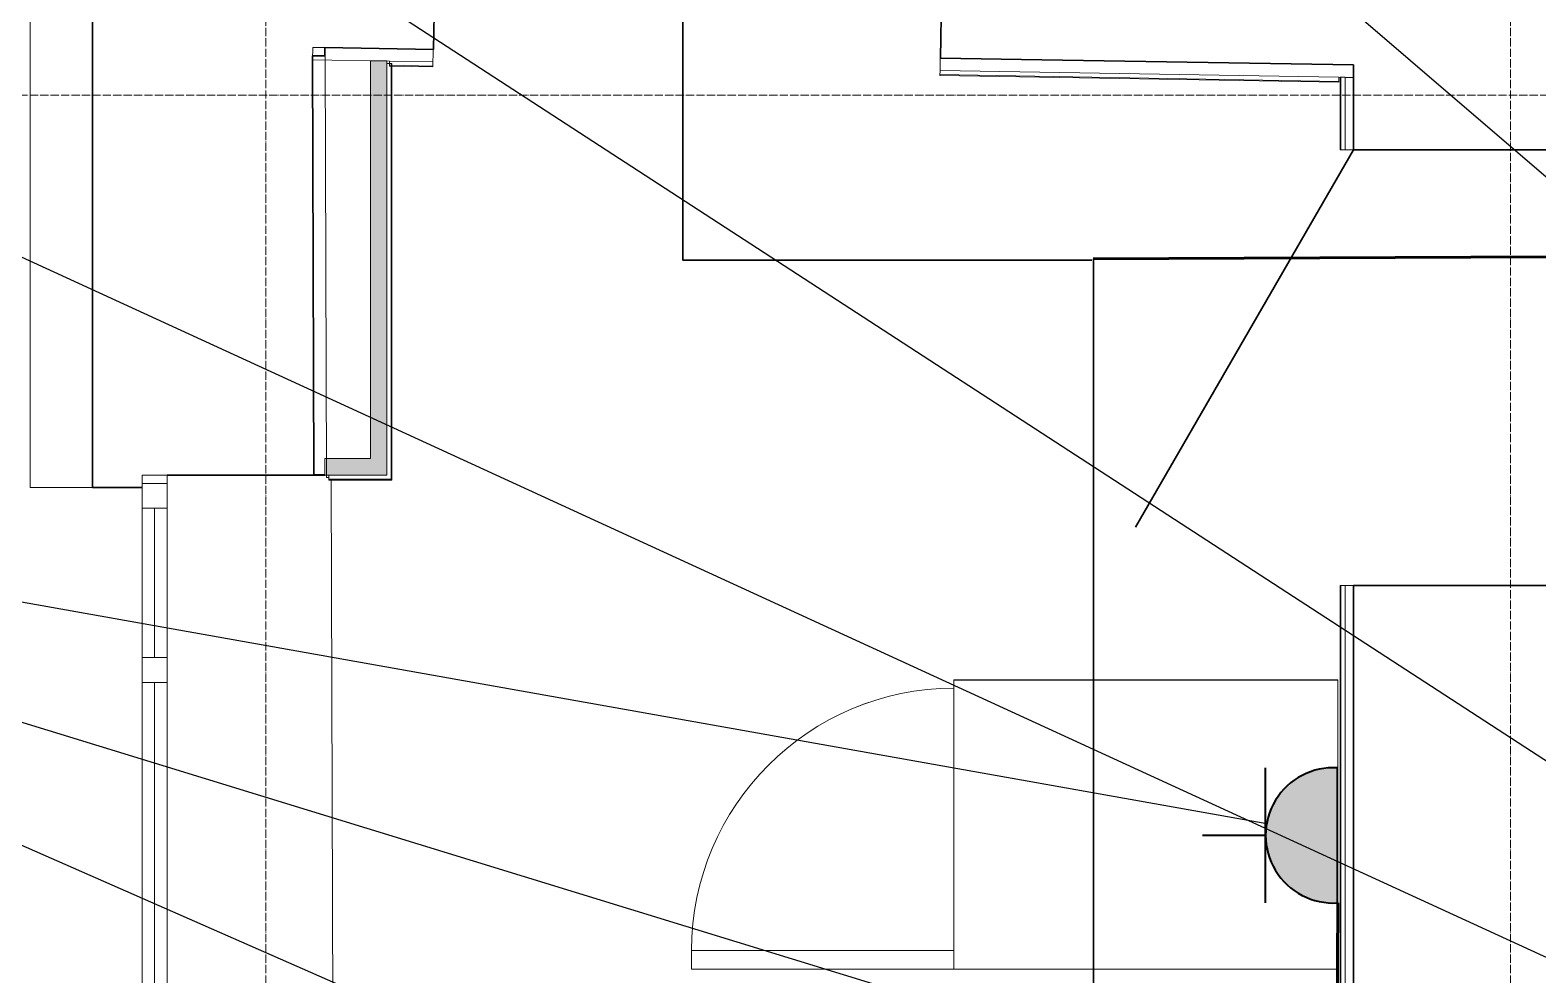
# Model space of a CAD drawing. Header units: millimetres. Extents: x -32 to 417638015, y -35 to 175284279.
# Drawn here: x 214976 to 218610, y 86192 to 88470 of the extents above; entities that cross this region are included whole.
import ezdxf
from ezdxf.enums import TextEntityAlignment as Align

# ---------------------------------------------------------------- set-up
doc = ezdxf.new("R2010")
doc.units = ezdxf.units.MM
doc.linetypes.add('ADSK_Линия сетки', pattern=[25, 20, -2.5, 0, -2.5])
for name, color, linetype, lineweight in [('.', 7, 'Continuous', 40), ('_ Окна', 7, 'Continuous', 9), ('_ЭМ_гофра', 5, 'Continuous', 60), ('_ЭМ_ТХ_пищеблок', 7, 'Continuous', 30), ('Атрибут', 7, 'Continuous', 5), ('Двери', 7, 'Continuous', 9), ('Оборудование пищеблок', 250, 'Continuous', 5), ('Окна', 7, 'Continuous', 9), ('Оси', 253, 'Continuous', 9), ('Примечания', 250, 'Continuous', 30), ('Стены внутренние', 7, 'Continuous', 18), ('Стены наружные', 7, 'Continuous', 18), ('Стены несущие', 7, 'Continuous', 30), ('Стены отделка', 7, 'Continuous', 30), ('Стены штриховка', 7, 'Continuous', 9), ('ШТРИХОВКА', 252, 'Continuous', 15), ('ЭМ', 5, 'Continuous', 40), ('ЭМ_Лоток 1_2', 162, 'Continuous', 30), ('ЭО', 94, 'Continuous', 30)]:
    doc.layers.add(name, color=color, linetype=linetype, lineweight=lineweight)
doc.layers.add('PDF __ЭМ_Надписи', color=7, linetype='Continuous')
doc.layers.add('ЭОМ_Лотки рабочие', color=5, linetype='Continuous')
doc.styles.add('ISOCPEUR', font='isocpeur.ttf', dxfattribs={"width": 0.85, "height": 275})
doc.linetypes.add('Cable in the tray', pattern='A,5,[130,ltypeshp.shx,S=1,R=0,X=0,Y=0],1.5,[130,ltypeshp.shx,S=1.5,R=90,X=0,Y=-1],1,[130,ltypeshp.shx,S=1,R=0,X=0.5,Y=0],5', length=12.5)

# ---------------------------------------------------------------- blocks, each defined once
blk = doc.blocks.new('A$Cf2563dd5')
at = {"layer": 'Оборудование пищеблок', "color": 0}
blk.add_lwpolyline([(0, 697), (925, 697), (925, 0), (0, 0)], close=True, dxfattribs=at)
blk.add_lwpolyline([(925, 0), (1557, 0), (1557, 45), (925, 45)], dxfattribs=at)
blk.add_arc((925, 45), 632, 0, 90, dxfattribs=at)
blk = doc.blocks.new('_ЭМ_ТХ_Пищеблок')
at = {"layer": 'Примечания', "color": 8, "lineweight": 13, "xscale": -1}
blk.add_blockref('A$Cf2563dd5', (54933.3, 36592.9), dxfattribs=at)
at = {"layer": 'Атрибут', "color": 8, "style": 'ISOCPEUR', "width": 0.85}
blk.add_attdef('№_ПОЗИЦИИ', text='', height=150, rotation=90, dxfattribs=at).set_placement((58331.7, 39155.2), align=Align.MIDDLE_CENTER)
blk = doc.blocks.new('ТХ пищеблок....')
at = {"layer": 'Примечания', "color": 8, "lineweight": 13, "xscale": -1}
blk.add_blockref('A$Cf2563dd5', (2268, 21260.8), dxfattribs=at)
blk = doc.blocks.new('1 этаж')
at = {"layer": 'Стены внутренние'}
for points in [[(46698.925, 35817.714), (46698.925, 36816.161), (46658.925, 36816.161), (46658.925, 35817.714)], [(46599.259, 35817.714), (46658.925, 35817.714), (46658.925, 35857.714), (46552.708, 35857.714), (46552.855, 35818.714), (46552.876, 35817.714)]]:
    blk.add_hatch(color=8, dxfattribs=at).paths.add_polyline_path(points)
at = {"layer": '_ Окна', "color": 8, "lineweight": 18}
for p, q in [((46169.055, 35817.714), (46109.055, 35817.714)), ((46109.055, 35817.714), (46109.055, 35737.714)), ((46169.055, 35737.714), (46169.055, 35817.714)), ((46109.055, 35737.714), (46169.055, 35737.714)), ((46109.055, 35377.714), (46169.055, 35377.714)), ((46109.055, 35317.714), (46109.055, 35377.714)), ((46169.055, 35377.714), (46169.055, 35317.714)), ((46169.055, 35317.714), (46109.055, 35317.714))]:
    blk.add_line(p, q, dxfattribs=at)
at = {"layer": '_ Окна', "color": 8}
for p, q in [((46169.055, 35797.714), (46109.055, 35797.714)), ((46139.055, 35377.714), (46139.055, 35737.714)), ((46139.055, 34527.714), (46139.055, 35317.714))]:
    blk.add_line(p, q, dxfattribs=at)
at = {"layer": 'Двери', "color": 8, "lineweight": 30}
blk.add_line((49028.085, 36601.902), (48503.085, 35692.575), dxfattribs=at)
at = {"layer": 'Окна', "color": 8}
for p, q in [((46109.055, 35817.714), (46109.055, 35737.714)), ((46169.055, 35817.714), (46109.055, 35817.714)), ((46169.055, 35737.714), (46169.055, 35817.714)), ((46109.055, 35377.714), (46109.055, 35737.714)), ((46169.055, 35737.714), (46169.055, 35377.714)), ((46109.055, 35377.714), (46109.055, 35317.714)), ((46169.055, 35317.714), (46169.055, 35377.714)), ((46109.055, 34527.714), (46109.055, 35317.714)), ((46169.055, 35317.714), (46169.055, 34527.714))]:
    blk.add_line(p, q, dxfattribs=at)
at = {"layer": 'Оси', "color": 8, "linetype": 'ADSK_Линия сетки'}
for p, q in [((46406.766, -4162.595), (46406.766, 44411.9)), ((49406.766, -4162.595), (49406.766, 44411.9)), ((-9557.528, 36733.902), (56672.201, 36733.902))]:
    blk.add_line(p, q, dxfattribs=at)
at = {"layer": 'Стены внутренние', "color": 8}
for p, q in [((46522.854, 35818.714), (46522.857, 35817.714)), ((46552.858, 35817.714), (46552.876, 35811.696))]:
    blk.add_line(p, q, dxfattribs=at)
at = {"layer": 'Стены наружные', "color": 8}
for p, q in [((46552.876, 35811.696), (46558.876, 35811.714)), ((46564.895, 35805.795), (46570.364, 34039.714))]:
    blk.add_line(p, q, dxfattribs=at)
at = {"layer": 'Стены несущие', "color": 8}
for p, q in [((45989.055, 35787.714), (45989.055, 43687.707)), ((46811.387, 36843.925), (46818.828, 37283.862)), ((48040.653, 37263.197), (48033.212, 36823.26)), ((46549.055, 36828.533), (46549.055, 36848.362)), ((46549.055, 36848.362), (46811.387, 36843.925)), ((46519.727, 36828.442), (46549.055, 36828.533)), ((46519.727, 36828.442), (46522.854, 35818.714)), ((48033.212, 36823.26), (48276.732, 36819.142)), ((48276.732, 36819.142), (49028.085, 36806.434)), ((49028.085, 36806.434), (49028.085, 36601.902)), ((49028.085, 36601.902), (49538.085, 36601.902)), ((46169.055, 35817.714), (46549.055, 35817.714)), ((46522.854, 35818.714), (46522.854, 35818.714)), ((46549.055, 35818.714), (46522.854, 35818.714)), ((46549.055, 35817.714), (46549.055, 35818.714)), ((45989.055, 35787.714), (46109.055, 35787.714)), ((49538.085, 35551.902), (49028.085, 35551.902)), ((49028.085, 35551.902), (49028.085, 31143.902))]:
    blk.add_line(p, q, dxfattribs=at)
at = {"layer": 'Стены отделка', "color": 8, "lineweight": 9}
for p, q in [((46520.264, 36848.849), (46519.757, 36818.853)), ((46549.055, 36848.362), (46520.264, 36848.849)), ((46809.805, 36801.946), (46810.515, 36843.94)), ((46519.757, 36818.853), (46705.026, 36815.72)), ((46549.727, 36828.535), (46549.055, 36828.533)), ((46552.855, 35818.714), (46549.727, 36828.535)), ((46698.925, 36816.161), (46658.925, 36816.161)), ((46658.925, 36816.161), (46658.925, 35857.714)), ((46698.925, 36816.161), (46698.925, 35817.714)), ((46710.925, 36809.721), (46698.925, 36809.721)), ((46705.026, 36815.72), (46704.823, 36803.722)), ((46710.925, 35807.714), (46710.925, 36809.721)), ((48032.34, 36823.275), (48031.833, 36793.279)), ((49028.593, 36806.425), (48032.34, 36823.275)), ((49028.085, 36776.429), (49028.593, 36806.425)), ((46704.823, 36803.722), (46809.805, 36801.946)), ((48031.833, 36793.279), (48031.63, 36781.281)), ((48031.63, 36781.281), (48992.882, 36765.023)), ((48992.882, 36765.023), (48993.085, 36777.021)), ((48993.085, 36777.021), (49028.085, 36776.429)), ((49008.085, 36776.768), (48996.085, 36776.768)), ((48996.085, 36776.768), (48996.085, 36601.902)), ((49008.085, 36776.429), (49008.085, 36776.768)), ((49028.085, 36776.429), (49008.085, 36776.429)), ((48996.085, 36601.902), (49028.085, 36601.902)), ((46658.925, 35857.714), (46548.925, 35857.714)), ((46548.925, 35857.714), (46548.925, 35817.714)), ((46522.857, 35817.714), (46522.857, 35817.714)), ((46522.857, 35817.714), (46552.858, 35817.714)), ((46698.925, 35817.714), (46549.055, 35817.714)), ((46552.858, 35817.714), (46552.855, 35818.714)), ((46558.876, 35817.714), (46558.876, 35805.714)), ((46558.876, 35805.714), (46708.925, 35805.714)), ((45839.055, 35787.714), (45989.055, 35787.714)), ((49028.085, 35551.902), (48996.085, 35551.902)), ((48996.085, 35551.902), (48996.085, 33660.455))]:
    blk.add_line(p, q, dxfattribs=at)
at = {"layer": 'Стены штриховка', "color": 8}
for p, q in [((45839.055, 39033.902), (45839.055, 35787.714)), ((46705.026, 36815.72), (46810.008, 36813.944)), ((46708.925, 36809.721), (46708.925, 35805.714)), ((46704.857, 36805.721), (46809.839, 36803.946)), ((48031.664, 36783.281), (48992.916, 36767.023)), ((48031.833, 36793.279), (48031.833, 36793.279)), ((48993.085, 36777.021), (48031.833, 36793.279)), ((48998.085, 36776.768), (48998.085, 36601.902)), ((49008.085, 36776.429), (49008.085, 36601.902)), ((46710.925, 35807.714), (46558.876, 35807.714)), ((46708.925, 35805.714), (46710.925, 35805.714)), ((46710.925, 35805.714), (46710.925, 35807.714)), ((48998.085, 35551.902), (48998.085, 33658.455)), ((49008.085, 35551.902), (49008.085, 33648.455))]:
    blk.add_line(p, q, dxfattribs=at)
at = {"layer": 'ЭОМ_Лотки рабочие'}
blk.add_blockref('ТХ пищеблок....', (46722.058, 13366.044), dxfattribs=at)
blk = doc.blocks.new('Розетка IP54')
at = {"layer": '.'}
h = blk.add_hatch(color=5, dxfattribs=at)
h.dxf.hatch_style = 1
h.paths.add_polyline_path([(551667.1, -101006.5), (551667.1, -101180), (551829.8, -101180, 0.433155)])
h.paths.add_polyline_path([(551667.1, -101006.5, 0.433155), (551504.3, -101180), (551667.1, -101180)])
at = {"layer": 'ЭМ', "color": 5}
for p, q in [((551667.1, -101006.5), (551667.1, -100854.1)), ((551504.3, -101006.5), (551829.8, -101006.5)), ((551504.3, -101180), (551829.8, -101180))]:
    blk.add_line(p, q, dxfattribs=at)
blk.add_arc((551667.1, -101169.6), 163.1, 356.3196, 183.6804, dxfattribs=at)

msp = doc.modelspace()

# ---------------------------------------------------------------- linework, layer by layer
for points in [[(212712.2, 87491.3), (217961.1, 85877.8)], [(212712.2, 87491.3), (217956.4, 86557.2)]]:
    msp.add_lwpolyline(points)
at = {"layer": '_ЭМ_гофра', "linetype": 'ByBlock'}
for points in [[(217538.2, 87918.6), (220814.5, 87932.7)], [(218121.5, 85205.1), (218127.5, 86365.8)]]:
    msp.add_lwpolyline(points, dxfattribs=at)
at = {"layer": 'PDF __ЭМ_Надписи', "lineweight": 25}
for points in [[(220482.5, 86527), (212856.3, 93067.3), (209372.2, 93067.3)], [(219007.2, 86462.7), (212970.5, 90387), (208322.3, 90387)], [(219274.3, 85938.6), (211996.8, 89282), (209566.9, 89282)], [(217948, 85188.4), (212712.2, 87491.3), (209609.2, 87491.3)]]:
    msp.add_lwpolyline(points, dxfattribs=at)
at = {"layer": 'ЭМ_Лоток 1_2', "linetype": 'Cable in the tray', "ltscale": 50}
for points in [[(217535.2, 87915.3), (216549.3, 87915.3), (216549.3, 92037.8), (222351.8, 92037.8)], [(217539.4, 87918.6), (217538.2, 79542.8)]]:
    msp.add_lwpolyline(points, dxfattribs=at)

# ---------------------------------------------------------------- block references
at = {"layer": '_ЭМ_ТХ_пищеблок', "lineweight": 50}
msp.add_blockref('_ЭМ_ТХ_Пищеблок', (163194.2, 49613.2), dxfattribs=at)
at = {"layer": 'ШТРИХОВКА'}
msp.add_blockref('1 этаж', (169137.4, 51579.3), dxfattribs=at)
at = {"layer": 'ЭО', "rotation": 90}
msp.add_blockref('Розетка IP54', (116947.4, -465138.5), dxfattribs=at)

doc.saveas('drawing.dxf')
